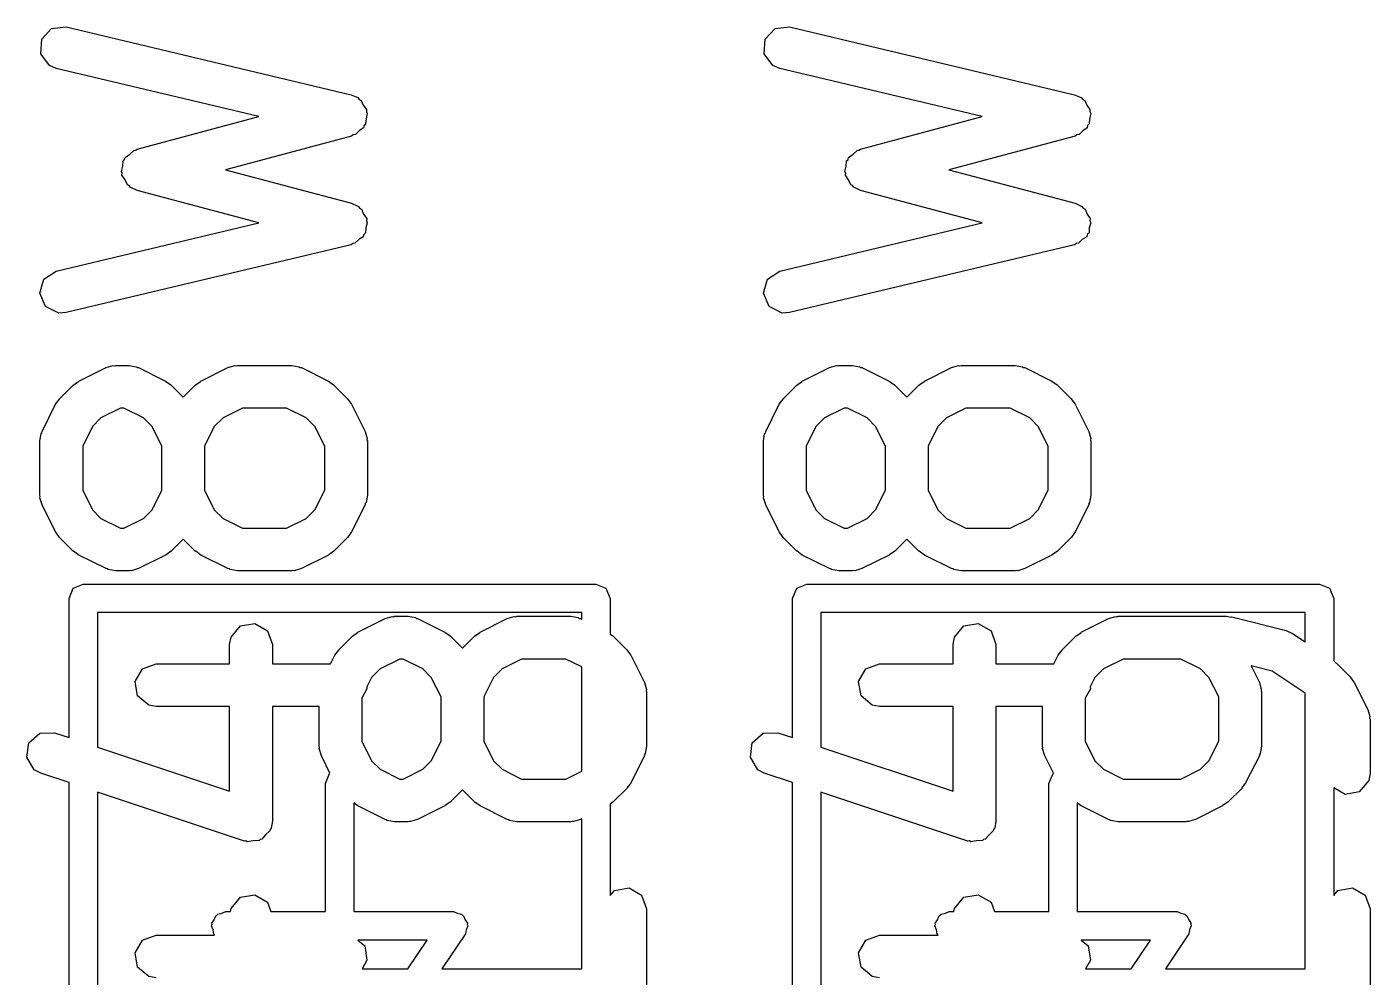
# Model space of a CAD drawing. Extents: x 43 to 269, y -130 to -26.
# Drawn here: x 158.668 to 163.384, y -85.908 to -82.572 of the extents above; entities that cross this region are included whole.
import ezdxf

# ---------------------------------------------------------------- set-up
doc = ezdxf.new("R2010")
doc.units = 0
doc.layers.add('BLACK', color=7, linetype='CONTINUOUS')

msp = doc.modelspace()

# ---------------------------------------------------------------- linework, layer by layer
at = {"layer": 'BLACK', "linetype": 'CONTINUOUS'}
for p, q in [((158.755, -82.5776), (158.806, -82.5717)), ((158.806, -82.5717), (159.806, -82.8098)), ((161.295, -82.5776), (161.346, -82.5717)), ((161.346, -82.5717), (162.346, -82.8098)), ((158.717, -82.6661), (158.72, -82.6149)), ((158.72, -82.6149), (158.755, -82.5776)), ((161.257, -82.6661), (161.26, -82.6149)), ((161.26, -82.6149), (161.295, -82.5776)), ((158.747, -82.7073), (158.717, -82.6661)), ((161.287, -82.7073), (161.257, -82.6661)), ((158.771, -82.7176), (158.747, -82.7073)), ((159.482, -82.8869), (158.771, -82.7176)), ((161.311, -82.7176), (161.287, -82.7073)), ((162.022, -82.8869), (161.311, -82.7176)), ((159.806, -82.8098), (159.83, -82.8201)), ((162.346, -82.8098), (162.37, -82.8201)), ((159.83, -82.8201), (159.835, -82.8265)), ((159.835, -82.8265), (159.842, -82.8298)), ((159.842, -82.8298), (159.849, -82.8465)), ((159.849, -82.8465), (159.86, -82.8613)), ((162.37, -82.8201), (162.375, -82.8265)), ((162.375, -82.8265), (162.382, -82.8298)), ((162.382, -82.8298), (162.389, -82.8465)), ((162.389, -82.8465), (162.4, -82.8613)), ((159.055, -83.0008), (159.482, -82.8869)), ((159.859, -82.8941), (159.857, -82.9125)), ((159.863, -82.8763), (159.859, -82.8941)), ((159.86, -82.8613), (159.86, -82.8692)), ((159.86, -82.8692), (159.863, -82.8763)), ((161.595, -83.0008), (162.022, -82.8869)), ((162.399, -82.8941), (162.397, -82.9125)), ((162.403, -82.8763), (162.399, -82.8941)), ((162.4, -82.8613), (162.4, -82.8692)), ((162.4, -82.8692), (162.403, -82.8763)), ((159.814, -82.9507), (159.808, -82.9552)), ((159.822, -82.9498), (159.814, -82.9507)), ((159.835, -82.9364), (159.822, -82.9498)), ((159.85, -82.9259), (159.835, -82.9364)), ((159.852, -82.9183), (159.85, -82.9259)), ((159.857, -82.9125), (159.852, -82.9183)), ((162.354, -82.9507), (162.348, -82.9552)), ((162.362, -82.9498), (162.354, -82.9507)), ((162.375, -82.9364), (162.362, -82.9498)), ((162.39, -82.9259), (162.375, -82.9364)), ((162.392, -82.9183), (162.39, -82.9259)), ((162.397, -82.9125), (162.392, -82.9183)), ((159.049, -83.0047), (159.055, -83.0008)), ((159.808, -82.9552), (159.365, -83.0732)), ((161.589, -83.0047), (161.595, -83.0008)), ((162.348, -82.9552), (161.905, -83.0732)), ((159.005, -83.0609), (159.006, -83.0416)), ((159.006, -83.0416), (159.011, -83.0368)), ((159.011, -83.0368), (159.013, -83.0301)), ((159.013, -83.0301), (159.029, -83.019)), ((159.029, -83.019), (159.043, -83.0053)), ((159.043, -83.0053), (159.049, -83.0047)), ((161.545, -83.0609), (161.546, -83.0416)), ((161.546, -83.0416), (161.551, -83.0368)), ((161.551, -83.0368), (161.553, -83.0301)), ((161.553, -83.0301), (161.569, -83.019)), ((161.569, -83.019), (161.583, -83.0053)), ((161.583, -83.0053), (161.589, -83.0047)), ((159, -83.0797), (159.005, -83.0609)), ((159.003, -83.0859), (159, -83.0797)), ((159.002, -83.0927), (159.003, -83.0859)), ((159.013, -83.1086), (159.002, -83.0927)), ((159.365, -83.0732), (159.808, -83.1912)), ((161.54, -83.0797), (161.545, -83.0609)), ((161.543, -83.0859), (161.54, -83.0797)), ((161.542, -83.0927), (161.543, -83.0859)), ((161.553, -83.1086), (161.542, -83.0927)), ((161.905, -83.0732), (162.348, -83.1912)), ((159.021, -83.1262), (159.013, -83.1086)), ((159.027, -83.1291), (159.021, -83.1262)), ((159.031, -83.1347), (159.027, -83.1291)), ((159.055, -83.1457), (159.031, -83.1347)), ((161.561, -83.1262), (161.553, -83.1086)), ((161.567, -83.1291), (161.561, -83.1262)), ((161.571, -83.1347), (161.567, -83.1291)), ((161.595, -83.1457), (161.571, -83.1347)), ((159.482, -83.2596), (159.055, -83.1457)), ((162.022, -83.2596), (161.595, -83.1457)), ((159.808, -83.1912), (159.832, -83.2022)), ((159.832, -83.2022), (159.836, -83.2087)), ((159.836, -83.2087), (159.843, -83.2122)), ((159.843, -83.2122), (159.85, -83.2291)), ((159.85, -83.2291), (159.861, -83.2442)), ((162.348, -83.1912), (162.372, -83.2022)), ((162.372, -83.2022), (162.376, -83.2087)), ((162.376, -83.2087), (162.383, -83.2122)), ((162.383, -83.2122), (162.39, -83.2291)), ((162.39, -83.2291), (162.401, -83.2442)), ((158.771, -83.4288), (159.482, -83.2596)), ((159.858, -83.2769), (159.857, -83.2953)), ((159.863, -83.2593), (159.858, -83.2769)), ((159.861, -83.2442), (159.86, -83.2521)), ((159.86, -83.2521), (159.863, -83.2593)), ((161.311, -83.4288), (162.022, -83.2596)), ((162.398, -83.2769), (162.397, -83.2953)), ((162.403, -83.2593), (162.398, -83.2769)), ((162.401, -83.2442), (162.4, -83.2521)), ((162.4, -83.2521), (162.403, -83.2593)), ((159.82, -83.3316), (159.813, -83.3323)), ((159.833, -83.3186), (159.82, -83.3316)), ((159.849, -83.3084), (159.833, -83.3186)), ((159.851, -83.3009), (159.849, -83.3084)), ((159.857, -83.2953), (159.851, -83.3009)), ((162.36, -83.3316), (162.353, -83.3323)), ((162.373, -83.3186), (162.36, -83.3316)), ((162.389, -83.3084), (162.373, -83.3186)), ((162.391, -83.3009), (162.389, -83.3084)), ((162.397, -83.2953), (162.391, -83.3009)), ((159.806, -83.3367), (158.806, -83.5748)), ((159.813, -83.3323), (159.806, -83.3367)), ((162.346, -83.3367), (161.346, -83.5748)), ((162.353, -83.3323), (162.346, -83.3367)), ((158.714, -83.5062), (158.728, -83.4571)), ((158.728, -83.4571), (158.771, -83.4288)), ((161.254, -83.5062), (161.268, -83.4571)), ((161.268, -83.4571), (161.311, -83.4288)), ((158.734, -83.5533), (158.714, -83.5062)), ((161.274, -83.5533), (161.254, -83.5062)), ((158.78, -83.5763), (158.734, -83.5533)), ((161.32, -83.5763), (161.274, -83.5533)), ((158.806, -83.5748), (158.78, -83.5763)), ((161.346, -83.5748), (161.32, -83.5763)), ((158.85, -83.8157), (158.946, -83.7681)), ((158.946, -83.7681), (158.971, -83.7606)), ((158.971, -83.7606), (158.975, -83.7617)), ((158.975, -83.7617), (158.979, -83.7601)), ((158.979, -83.7601), (159.027, -83.7601)), ((159.027, -83.7601), (159.052, -83.7647)), ((159.052, -83.7647), (159.056, -83.7675)), ((159.056, -83.7675), (159.06, -83.7681)), ((159.06, -83.7681), (159.155, -83.8157)), ((159.279, -83.8157), (159.374, -83.7681)), ((159.374, -83.7681), (159.399, -83.7606)), ((159.399, -83.7606), (159.403, -83.7617)), ((159.403, -83.7617), (159.408, -83.7601)), ((159.408, -83.7601), (159.598, -83.7601)), ((159.598, -83.7601), (159.624, -83.7647)), ((159.624, -83.7647), (159.627, -83.7675)), ((159.627, -83.7675), (159.632, -83.7681)), ((159.632, -83.7681), (159.727, -83.8157)), ((161.39, -83.8157), (161.486, -83.7681)), ((161.486, -83.7681), (161.511, -83.7606)), ((161.511, -83.7606), (161.515, -83.7617)), ((161.515, -83.7617), (161.519, -83.7601)), ((161.519, -83.7601), (161.567, -83.7601)), ((161.567, -83.7601), (161.592, -83.7647)), ((161.592, -83.7647), (161.596, -83.7675)), ((161.596, -83.7675), (161.6, -83.7681)), ((161.6, -83.7681), (161.695, -83.8157)), ((161.819, -83.8157), (161.914, -83.7681)), ((161.914, -83.7681), (161.939, -83.7606)), ((161.939, -83.7606), (161.943, -83.7617)), ((161.943, -83.7617), (161.948, -83.7601)), ((161.948, -83.7601), (162.138, -83.7601)), ((162.138, -83.7601), (162.164, -83.7647)), ((162.164, -83.7647), (162.167, -83.7675)), ((162.167, -83.7675), (162.172, -83.7681)), ((162.172, -83.7681), (162.267, -83.8157)), ((158.783, -83.8773), (158.831, -83.8297)), ((158.831, -83.8297), (158.849, -83.8169)), ((158.849, -83.8169), (158.85, -83.8157)), ((159.155, -83.8157), (159.174, -83.829)), ((159.174, -83.829), (159.175, -83.8297)), ((159.175, -83.8297), (159.217, -83.8719)), ((159.217, -83.8719), (159.259, -83.8297)), ((159.259, -83.8297), (159.278, -83.8169)), ((159.278, -83.8169), (159.279, -83.8157)), ((159.727, -83.8157), (159.745, -83.829)), ((159.745, -83.829), (159.746, -83.8297)), ((159.746, -83.8297), (159.794, -83.8773)), ((161.323, -83.8773), (161.371, -83.8297)), ((161.371, -83.8297), (161.389, -83.8169)), ((161.389, -83.8169), (161.39, -83.8157)), ((161.695, -83.8157), (161.714, -83.829)), ((161.714, -83.829), (161.715, -83.8297)), ((161.715, -83.8297), (161.757, -83.8719)), ((161.757, -83.8719), (161.799, -83.8297)), ((161.799, -83.8297), (161.818, -83.8169)), ((161.818, -83.8169), (161.819, -83.8157)), ((162.267, -83.8157), (162.285, -83.829)), ((162.285, -83.829), (162.286, -83.8297)), ((162.286, -83.8297), (162.334, -83.8773)), ((158.722, -83.9921), (158.769, -83.8968)), ((158.769, -83.8968), (158.783, -83.8788)), ((158.783, -83.8788), (158.783, -83.8773)), ((159.794, -83.8773), (159.807, -83.8957)), ((159.807, -83.8957), (159.808, -83.8968)), ((159.808, -83.8968), (159.856, -83.9921)), ((161.262, -83.9921), (161.309, -83.8968)), ((161.309, -83.8968), (161.323, -83.8788)), ((161.323, -83.8788), (161.323, -83.8773)), ((162.334, -83.8773), (162.347, -83.8957)), ((162.347, -83.8957), (162.348, -83.8968)), ((162.348, -83.8968), (162.396, -83.9921)), ((158.928, -83.9444), (158.898, -83.9748)), ((158.997, -83.9101), (158.928, -83.9444)), ((159.009, -83.9101), (158.997, -83.9101)), ((159.078, -83.9444), (159.009, -83.9101)), ((159.108, -83.9748), (159.078, -83.9444)), ((159.357, -83.9444), (159.326, -83.9748)), ((159.425, -83.9101), (159.357, -83.9444)), ((159.58, -83.9101), (159.425, -83.9101)), ((159.649, -83.9444), (159.58, -83.9101)), ((159.679, -83.9748), (159.649, -83.9444)), ((161.468, -83.9444), (161.438, -83.9748)), ((161.537, -83.9101), (161.468, -83.9444)), ((161.549, -83.9101), (161.537, -83.9101)), ((161.618, -83.9444), (161.549, -83.9101)), ((161.648, -83.9748), (161.618, -83.9444)), ((161.897, -83.9444), (161.866, -83.9748)), ((161.965, -83.9101), (161.897, -83.9444)), ((162.12, -83.9101), (161.965, -83.9101)), ((162.189, -83.9444), (162.12, -83.9101)), ((162.219, -83.9748), (162.189, -83.9444)), ((158.898, -83.9748), (158.864, -84.0433)), ((159.142, -84.0433), (159.108, -83.9748)), ((159.326, -83.9748), (159.292, -84.0433)), ((159.714, -84.0433), (159.679, -83.9748)), ((161.438, -83.9748), (161.404, -84.0433)), ((161.682, -84.0433), (161.648, -83.9748)), ((161.866, -83.9748), (161.832, -84.0433)), ((162.254, -84.0433), (162.219, -83.9748)), ((158.714, -84.0256), (158.718, -84)), ((158.714, -84.2161), (158.714, -84.0256)), ((158.718, -84), (158.721, -83.9965)), ((158.721, -83.9965), (158.722, -83.9921)), ((159.856, -83.9921), (159.863, -84.017)), ((159.863, -84.017), (159.862, -84.0214)), ((159.862, -84.0214), (159.864, -84.0256)), ((159.864, -84.0256), (159.864, -84.2161)), ((161.254, -84.0256), (161.258, -84)), ((161.254, -84.2161), (161.254, -84.0256)), ((161.258, -84), (161.261, -83.9965)), ((161.261, -83.9965), (161.262, -83.9921)), ((162.396, -83.9921), (162.403, -84.017)), ((162.403, -84.017), (162.402, -84.0214)), ((162.402, -84.0214), (162.404, -84.0256)), ((162.404, -84.0256), (162.404, -84.2161)), ((158.864, -84.0433), (158.864, -84.1984)), ((159.142, -84.1984), (159.142, -84.0433)), ((159.292, -84.0433), (159.292, -84.1984)), ((159.714, -84.1984), (159.714, -84.0433)), ((161.404, -84.0433), (161.404, -84.1984)), ((161.682, -84.1984), (161.682, -84.0433)), ((161.832, -84.0433), (161.832, -84.1984)), ((162.254, -84.1984), (162.254, -84.0433)), ((158.715, -84.2203), (158.714, -84.2161)), ((158.714, -84.2247), (158.715, -84.2203)), ((158.722, -84.2496), (158.714, -84.2247)), ((158.864, -84.1984), (158.898, -84.2669)), ((159.108, -84.2669), (159.142, -84.1984)), ((159.292, -84.1984), (159.326, -84.2669)), ((159.679, -84.2669), (159.714, -84.1984)), ((159.864, -84.2161), (159.859, -84.2417)), ((161.255, -84.2203), (161.254, -84.2161)), ((161.254, -84.2247), (161.255, -84.2203)), ((161.262, -84.2496), (161.254, -84.2247)), ((161.404, -84.1984), (161.438, -84.2669)), ((161.648, -84.2669), (161.682, -84.1984)), ((161.832, -84.1984), (161.866, -84.2669)), ((162.219, -84.2669), (162.254, -84.1984)), ((162.404, -84.2161), (162.399, -84.2417)), ((158.769, -84.3449), (158.722, -84.2496)), ((158.898, -84.2669), (158.928, -84.2973)), ((159.078, -84.2973), (159.108, -84.2669)), ((159.326, -84.2669), (159.357, -84.2973)), ((159.649, -84.2973), (159.679, -84.2669)), ((159.856, -84.2496), (159.808, -84.3449)), ((159.859, -84.2417), (159.856, -84.2452)), ((159.856, -84.2452), (159.856, -84.2496)), ((161.309, -84.3449), (161.262, -84.2496)), ((161.438, -84.2669), (161.468, -84.2973)), ((161.618, -84.2973), (161.648, -84.2669)), ((161.866, -84.2669), (161.897, -84.2973)), ((162.189, -84.2973), (162.219, -84.2669)), ((162.396, -84.2496), (162.348, -84.3449)), ((162.399, -84.2417), (162.396, -84.2452)), ((162.396, -84.2452), (162.396, -84.2496)), ((158.928, -84.2973), (158.997, -84.3316)), ((159.009, -84.3316), (159.078, -84.2973)), ((159.357, -84.2973), (159.425, -84.3316)), ((159.58, -84.3316), (159.649, -84.2973)), ((161.468, -84.2973), (161.537, -84.3316)), ((161.549, -84.3316), (161.618, -84.2973)), ((161.897, -84.2973), (161.965, -84.3316)), ((162.12, -84.3316), (162.189, -84.2973)), ((158.77, -84.346), (158.769, -84.3449)), ((158.783, -84.3644), (158.77, -84.346)), ((158.831, -84.412), (158.783, -84.3644)), ((158.997, -84.3316), (159.009, -84.3316)), ((159.425, -84.3316), (159.58, -84.3316)), ((159.794, -84.3644), (159.746, -84.412)), ((159.795, -84.3629), (159.794, -84.3644)), ((159.808, -84.3449), (159.795, -84.3629)), ((161.31, -84.346), (161.309, -84.3449)), ((161.323, -84.3644), (161.31, -84.346)), ((161.371, -84.412), (161.323, -84.3644)), ((161.537, -84.3316), (161.549, -84.3316)), ((161.965, -84.3316), (162.12, -84.3316)), ((162.334, -84.3644), (162.286, -84.412)), ((162.335, -84.3629), (162.334, -84.3644)), ((162.348, -84.3449), (162.335, -84.3629)), ((158.832, -84.4127), (158.831, -84.412)), ((158.85, -84.426), (158.832, -84.4127)), ((159.175, -84.412), (159.157, -84.4248)), ((159.217, -84.3698), (159.175, -84.412)), ((159.259, -84.412), (159.217, -84.3698)), ((159.261, -84.4127), (159.259, -84.412)), ((159.279, -84.426), (159.261, -84.4127)), ((159.746, -84.412), (159.728, -84.4248)), ((161.372, -84.4127), (161.371, -84.412)), ((161.39, -84.426), (161.372, -84.4127)), ((161.715, -84.412), (161.697, -84.4248)), ((161.757, -84.3698), (161.715, -84.412)), ((161.799, -84.412), (161.757, -84.3698)), ((161.801, -84.4127), (161.799, -84.412)), ((161.819, -84.426), (161.801, -84.4127)), ((162.286, -84.412), (162.268, -84.4248)), ((158.946, -84.4737), (158.85, -84.426)), ((159.155, -84.426), (159.06, -84.4737)), ((159.157, -84.4248), (159.155, -84.426)), ((159.374, -84.4737), (159.279, -84.426)), ((159.727, -84.426), (159.632, -84.4737)), ((159.728, -84.4248), (159.727, -84.426)), ((161.486, -84.4737), (161.39, -84.426)), ((161.695, -84.426), (161.6, -84.4737)), ((161.697, -84.4248), (161.695, -84.426)), ((161.914, -84.4737), (161.819, -84.426)), ((162.267, -84.426), (162.172, -84.4737)), ((162.268, -84.4248), (162.267, -84.426)), ((158.95, -84.4742), (158.946, -84.4737)), ((158.953, -84.477), (158.95, -84.4742)), ((158.979, -84.4816), (158.953, -84.477)), ((159.027, -84.4816), (158.979, -84.4816)), ((159.031, -84.48), (159.027, -84.4816)), ((159.035, -84.4811), (159.031, -84.48)), ((159.06, -84.4737), (159.035, -84.4811)), ((159.379, -84.4742), (159.374, -84.4737)), ((159.382, -84.477), (159.379, -84.4742)), ((159.408, -84.4816), (159.382, -84.477)), ((159.598, -84.4816), (159.408, -84.4816)), ((159.602, -84.48), (159.598, -84.4816)), ((159.607, -84.4811), (159.602, -84.48)), ((159.632, -84.4737), (159.607, -84.4811)), ((161.49, -84.4742), (161.486, -84.4737)), ((161.493, -84.477), (161.49, -84.4742)), ((161.519, -84.4816), (161.493, -84.477)), ((161.567, -84.4816), (161.519, -84.4816)), ((161.571, -84.48), (161.567, -84.4816)), ((161.575, -84.4811), (161.571, -84.48)), ((161.6, -84.4737), (161.575, -84.4811)), ((161.919, -84.4742), (161.914, -84.4737)), ((161.922, -84.477), (161.919, -84.4742)), ((161.948, -84.4816), (161.922, -84.477)), ((162.138, -84.4816), (161.948, -84.4816)), ((162.142, -84.48), (162.138, -84.4816)), ((162.147, -84.4811), (162.142, -84.48)), ((162.172, -84.4737), (162.147, -84.4811)), ((158.816, -84.578), (158.831, -84.5426)), ((158.831, -84.5426), (158.866, -84.528)), ((158.866, -84.528), (160.666, -84.528)), ((160.666, -84.528), (160.701, -84.5426)), ((160.701, -84.5426), (160.716, -84.578)), ((161.356, -84.578), (161.371, -84.5426)), ((161.371, -84.5426), (161.406, -84.528)), ((161.406, -84.528), (163.206, -84.528)), ((163.206, -84.528), (163.241, -84.5426)), ((163.241, -84.5426), (163.256, -84.578)), ((158.816, -85.0668), (158.816, -84.578)), ((160.716, -84.578), (160.716, -84.7034)), ((161.356, -85.0668), (161.356, -84.578)), ((163.256, -84.578), (163.256, -84.7975)), ((158.916, -84.628), (158.916, -85.1001)), ((160.616, -84.628), (158.916, -84.628)), ((159.83, -84.6966), (159.926, -84.649)), ((159.926, -84.649), (159.951, -84.6416)), ((159.951, -84.6416), (159.955, -84.6426)), ((159.955, -84.6426), (159.959, -84.6411)), ((159.959, -84.6411), (160.007, -84.6411)), ((160.007, -84.6411), (160.032, -84.6456)), ((160.032, -84.6456), (160.036, -84.6485)), ((160.036, -84.6485), (160.04, -84.649)), ((160.04, -84.649), (160.135, -84.6966)), ((160.259, -84.6966), (160.354, -84.649)), ((160.354, -84.649), (160.379, -84.6416)), ((160.379, -84.6416), (160.383, -84.6426)), ((160.383, -84.6426), (160.388, -84.6411)), ((160.388, -84.6411), (160.578, -84.6411)), ((160.578, -84.6411), (160.604, -84.6456)), ((160.604, -84.6456), (160.607, -84.6485)), ((160.607, -84.6485), (160.612, -84.649)), ((160.612, -84.649), (160.616, -84.6512)), ((160.616, -84.6512), (160.616, -84.628)), ((161.456, -84.628), (161.456, -85.1001)), ((163.156, -84.628), (161.456, -84.628)), ((162.37, -84.6966), (162.466, -84.649)), ((162.466, -84.649), (162.491, -84.6416)), ((162.491, -84.6416), (162.495, -84.6426)), ((162.495, -84.6426), (162.499, -84.6411)), ((162.499, -84.6411), (162.88, -84.6411)), ((162.88, -84.6411), (162.895, -84.6437)), ((162.895, -84.6437), (162.898, -84.6433)), ((162.898, -84.6433), (163.089, -84.691)), ((163.156, -84.7306), (163.156, -84.628)), ((159.385, -84.7143), (159.418, -84.675)), ((159.418, -84.675), (159.468, -84.666)), ((159.468, -84.666), (159.513, -84.6917)), ((159.513, -84.6917), (159.53, -84.7399)), ((159.811, -84.7107), (159.829, -84.6978)), ((159.829, -84.6978), (159.83, -84.6966)), ((160.135, -84.6966), (160.154, -84.71)), ((160.239, -84.7107), (160.258, -84.6978)), ((160.258, -84.6978), (160.259, -84.6966)), ((161.925, -84.7143), (161.958, -84.675)), ((161.958, -84.675), (162.008, -84.666)), ((162.008, -84.666), (162.053, -84.6917)), ((162.053, -84.6917), (162.07, -84.7399)), ((162.351, -84.7107), (162.369, -84.6978)), ((162.369, -84.6978), (162.37, -84.6966)), ((163.089, -84.691), (163.112, -84.7012)), ((159.38, -84.7399), (159.385, -84.7143)), ((159.38, -84.8078), (159.38, -84.7399)), ((159.53, -84.7399), (159.53, -84.8078)), ((159.763, -84.7583), (159.811, -84.7107)), ((160.154, -84.71), (160.155, -84.7107)), ((160.155, -84.7107), (160.197, -84.7529)), ((160.197, -84.7529), (160.239, -84.7107)), ((160.716, -84.7034), (160.725, -84.71)), ((160.725, -84.71), (160.726, -84.7107)), ((160.726, -84.7107), (160.774, -84.7583)), ((161.92, -84.7399), (161.925, -84.7143)), ((161.92, -84.8078), (161.92, -84.7399)), ((162.07, -84.7399), (162.07, -84.8078)), ((162.303, -84.7583), (162.351, -84.7107)), ((163.112, -84.7012), (163.112, -84.7013)), ((163.112, -84.7013), (163.156, -84.7306)), ((159.734, -84.8078), (159.749, -84.7778)), ((159.749, -84.7778), (159.763, -84.7598)), ((159.763, -84.7598), (159.763, -84.7583)), ((159.977, -84.7911), (159.908, -84.8254)), ((159.989, -84.7911), (159.977, -84.7911)), ((160.058, -84.8254), (159.989, -84.7911)), ((160.405, -84.7911), (160.337, -84.8254)), ((160.56, -84.7911), (160.405, -84.7911)), ((160.616, -84.8189), (160.56, -84.7911)), ((160.774, -84.7583), (160.787, -84.7767)), ((160.787, -84.7767), (160.788, -84.7778)), ((160.788, -84.7778), (160.836, -84.873)), ((162.274, -84.8078), (162.289, -84.7778)), ((162.289, -84.7778), (162.303, -84.7598)), ((162.303, -84.7598), (162.303, -84.7583)), ((162.517, -84.7911), (162.448, -84.8254)), ((162.719, -84.7911), (162.517, -84.7911)), ((162.788, -84.8254), (162.719, -84.7911)), ((159.048, -84.8697), (159.074, -84.8253)), ((159.074, -84.8253), (159.122, -84.8078)), ((159.122, -84.8078), (159.38, -84.8078)), ((159.53, -84.8078), (159.734, -84.8078)), ((159.908, -84.8254), (159.878, -84.8558)), ((160.088, -84.8558), (160.058, -84.8254)), ((160.337, -84.8254), (160.306, -84.8558)), ((160.616, -85.1847), (160.616, -84.8189)), ((161.588, -84.8697), (161.614, -84.8253)), ((161.614, -84.8253), (161.662, -84.8078)), ((161.662, -84.8078), (161.92, -84.8078)), ((162.07, -84.8078), (162.274, -84.8078)), ((162.448, -84.8254), (162.418, -84.8558)), ((162.818, -84.8558), (162.788, -84.8254)), ((163.04, -84.8333), (162.966, -84.8148)), ((162.966, -84.8148), (162.995, -84.873)), ((163.156, -84.9108), (163.04, -84.8333)), ((163.256, -84.7975), (163.263, -84.8044)), ((163.263, -84.8044), (163.266, -84.8059)), ((163.266, -84.8059), (163.314, -84.8535)), ((159.057, -84.9203), (159.048, -84.8697)), ((159.878, -84.8558), (159.861, -84.889)), ((160.122, -84.9243), (160.088, -84.8558)), ((160.306, -84.8558), (160.272, -84.9243)), ((160.836, -84.873), (160.843, -84.898)), ((161.597, -84.9203), (161.588, -84.8697)), ((162.418, -84.8558), (162.401, -84.889)), ((162.853, -84.9243), (162.818, -84.8558)), ((162.995, -84.873), (163.002, -84.898)), ((163.314, -84.8535), (163.327, -84.8719)), ((163.327, -84.8719), (163.328, -84.873)), ((163.328, -84.873), (163.376, -84.9683)), ((159.096, -84.9532), (159.057, -84.9203)), ((159.862, -84.8958), (159.844, -84.9285)), ((159.844, -84.9285), (159.844, -85.0793)), ((159.861, -84.889), (159.862, -84.8958)), ((160.122, -85.0793), (160.122, -84.9243)), ((160.272, -84.9243), (160.272, -85.0793)), ((160.843, -84.898), (160.842, -84.9024)), ((160.842, -84.9024), (160.844, -84.9066)), ((160.844, -84.9066), (160.844, -85.097)), ((161.636, -84.9532), (161.597, -84.9203)), ((162.402, -84.8958), (162.384, -84.9285)), ((162.384, -84.9285), (162.384, -85.0793)), ((162.401, -84.889), (162.402, -84.8958)), ((162.853, -85.0793), (162.853, -84.9243)), ((163.002, -84.898), (163.001, -84.9024)), ((163.001, -84.9024), (163.003, -84.9066)), ((163.003, -84.9066), (163.003, -85.097)), ((163.156, -85.8792), (163.156, -84.9108)), ((159.122, -84.9578), (159.096, -84.9532)), ((159.38, -84.9578), (159.122, -84.9578)), ((159.38, -85.2549), (159.38, -84.9578)), ((159.53, -84.9578), (159.53, -85.359)), ((159.694, -84.9578), (159.53, -84.9578)), ((159.694, -85.097), (159.694, -84.9578)), ((161.662, -84.9578), (161.636, -84.9532)), ((161.92, -84.9578), (161.662, -84.9578)), ((161.92, -85.2549), (161.92, -84.9578)), ((162.07, -84.9578), (162.07, -85.359)), ((162.234, -84.9578), (162.07, -84.9578)), ((162.234, -85.097), (162.234, -84.9578)), ((163.376, -84.9683), (163.383, -84.9932)), ((163.383, -84.9932), (163.382, -84.9976)), ((163.382, -84.9976), (163.384, -85.0018)), ((163.384, -85.0018), (163.384, -85.1923)), ((158.675, -85.0851), (158.713, -85.0511)), ((158.713, -85.0511), (158.765, -85.0497)), ((158.765, -85.0497), (158.816, -85.0668)), ((161.215, -85.0851), (161.253, -85.0511)), ((161.253, -85.0511), (161.305, -85.0497)), ((161.305, -85.0497), (161.356, -85.0668)), ((158.668, -85.1359), (158.675, -85.0851)), ((158.916, -85.1001), (159.38, -85.2549)), ((159.695, -85.1013), (159.694, -85.097)), ((159.694, -85.1056), (159.695, -85.1013)), ((159.702, -85.1306), (159.694, -85.1056)), ((159.844, -85.0793), (159.878, -85.1479)), ((160.088, -85.1479), (160.122, -85.0793)), ((160.272, -85.0793), (160.306, -85.1479)), ((160.839, -85.1227), (160.836, -85.1261)), ((160.844, -85.097), (160.839, -85.1227)), ((161.208, -85.1359), (161.215, -85.0851)), ((161.456, -85.1001), (161.92, -85.2549)), ((162.235, -85.1013), (162.234, -85.097)), ((162.234, -85.1056), (162.235, -85.1013)), ((162.242, -85.1306), (162.234, -85.1056)), ((162.384, -85.0793), (162.418, -85.1479)), ((162.818, -85.1479), (162.853, -85.0793)), ((162.998, -85.1227), (162.995, -85.1261)), ((163.003, -85.097), (162.998, -85.1227)), ((158.694, -85.1796), (158.668, -85.1359)), ((159.732, -85.192), (159.702, -85.1306)), ((159.878, -85.1479), (159.908, -85.1783)), ((160.058, -85.1783), (160.088, -85.1479)), ((160.306, -85.1479), (160.337, -85.1783)), ((160.836, -85.1306), (160.788, -85.2258)), ((160.836, -85.1261), (160.836, -85.1306)), ((161.234, -85.1796), (161.208, -85.1359)), ((162.272, -85.192), (162.242, -85.1306)), ((162.418, -85.1479), (162.448, -85.1783)), ((162.788, -85.1783), (162.818, -85.1479)), ((162.995, -85.1306), (162.947, -85.2258)), ((162.995, -85.1261), (162.995, -85.1306)), ((158.717, -85.192), (158.694, -85.1796)), ((158.816, -85.2249), (158.717, -85.192)), ((159.716, -85.228), (159.731, -85.1926)), ((159.731, -85.1926), (159.732, -85.192)), ((159.908, -85.1783), (159.977, -85.2125)), ((159.977, -85.2125), (159.989, -85.2125)), ((159.989, -85.2125), (160.058, -85.1783)), ((160.337, -85.1783), (160.405, -85.2125)), ((160.405, -85.2125), (160.56, -85.2125)), ((160.56, -85.2125), (160.616, -85.1847)), ((161.257, -85.192), (161.234, -85.1796)), ((161.356, -85.2249), (161.257, -85.192)), ((162.256, -85.228), (162.271, -85.1926)), ((162.271, -85.1926), (162.272, -85.192)), ((162.448, -85.1783), (162.517, -85.2125)), ((162.517, -85.2125), (162.719, -85.2125)), ((162.719, -85.2125), (162.788, -85.1783)), ((163.379, -85.2179), (163.346, -85.2572)), ((163.384, -85.1923), (163.379, -85.2179)), ((158.816, -86.0192), (158.816, -85.2249)), ((159.432, -85.4301), (158.916, -85.2582)), ((158.916, -85.2582), (158.916, -86.0525)), ((159.716, -85.678), (159.716, -85.228)), ((160.197, -85.2507), (160.155, -85.2929)), ((160.239, -85.2929), (160.197, -85.2507)), ((160.774, -85.2453), (160.726, -85.2929)), ((160.775, -85.2438), (160.774, -85.2453)), ((160.788, -85.2258), (160.775, -85.2438)), ((161.356, -86.0192), (161.356, -85.2249)), ((161.972, -85.4301), (161.456, -85.2582)), ((161.456, -85.2582), (161.456, -86.0525)), ((162.256, -85.678), (162.256, -85.228)), ((162.933, -85.2453), (162.885, -85.2929)), ((162.934, -85.2438), (162.933, -85.2453)), ((162.947, -85.2258), (162.934, -85.2438)), ((163.296, -85.2661), (163.256, -85.2433)), ((163.256, -85.2433), (163.256, -85.6215)), ((163.346, -85.2572), (163.296, -85.2661)), ((159.83, -85.307), (159.816, -85.2964)), ((159.816, -85.2964), (159.816, -85.678)), ((159.926, -85.3546), (159.83, -85.307)), ((160.135, -85.307), (160.04, -85.3546)), ((160.137, -85.3058), (160.135, -85.307)), ((160.155, -85.2929), (160.137, -85.3058)), ((160.241, -85.2936), (160.239, -85.2929)), ((160.259, -85.307), (160.241, -85.2936)), ((160.354, -85.3546), (160.259, -85.307)), ((160.726, -85.2929), (160.716, -85.3002)), ((160.716, -85.3002), (160.716, -85.6215)), ((162.37, -85.307), (162.356, -85.2964)), ((162.356, -85.2964), (162.356, -85.678)), ((162.466, -85.3546), (162.37, -85.307)), ((162.866, -85.307), (162.771, -85.3546)), ((162.867, -85.3058), (162.866, -85.307)), ((162.885, -85.2929), (162.867, -85.3058)), ((159.53, -85.359), (159.526, -85.3846)), ((159.93, -85.3551), (159.926, -85.3546)), ((159.933, -85.358), (159.93, -85.3551)), ((159.959, -85.3625), (159.933, -85.358)), ((160.04, -85.3546), (160.015, -85.362)), ((160.359, -85.3551), (160.354, -85.3546)), ((160.362, -85.358), (160.359, -85.3551)), ((160.388, -85.3625), (160.362, -85.358)), ((160.612, -85.3546), (160.587, -85.362)), ((160.616, -85.3524), (160.612, -85.3546)), ((160.616, -85.8792), (160.616, -85.3524)), ((162.07, -85.359), (162.066, -85.3846)), ((162.47, -85.3551), (162.466, -85.3546)), ((162.473, -85.358), (162.47, -85.3551)), ((162.499, -85.3625), (162.473, -85.358)), ((162.771, -85.3546), (162.746, -85.362)), ((159.521, -85.3947), (159.506, -85.4082)), ((159.522, -85.389), (159.521, -85.3947)), ((159.526, -85.3846), (159.522, -85.389)), ((160.007, -85.3625), (159.959, -85.3625)), ((160.011, -85.361), (160.007, -85.3625)), ((160.015, -85.362), (160.011, -85.361)), ((160.578, -85.3625), (160.388, -85.3625)), ((160.582, -85.361), (160.578, -85.3625)), ((160.587, -85.362), (160.582, -85.361)), ((162.061, -85.3947), (162.046, -85.4082)), ((162.062, -85.389), (162.061, -85.3947)), ((162.066, -85.3846), (162.062, -85.389)), ((162.737, -85.3625), (162.499, -85.3625)), ((162.741, -85.361), (162.737, -85.3625)), ((162.746, -85.362), (162.741, -85.361)), ((159.437, -85.4299), (159.432, -85.4301)), ((159.442, -85.4328), (159.437, -85.4299)), ((159.462, -85.4293), (159.442, -85.4328)), ((159.483, -85.4287), (159.462, -85.4293)), ((159.487, -85.4249), (159.483, -85.4287)), ((159.493, -85.4239), (159.487, -85.4249)), ((159.506, -85.4082), (159.493, -85.4239)), ((161.977, -85.4299), (161.972, -85.4301)), ((161.982, -85.4328), (161.977, -85.4299)), ((162.002, -85.4293), (161.982, -85.4328)), ((162.023, -85.4287), (162.002, -85.4293)), ((162.027, -85.4249), (162.023, -85.4287)), ((162.033, -85.4239), (162.027, -85.4249)), ((162.046, -85.4082), (162.033, -85.4239)), ((160.731, -85.6035), (160.782, -85.5946)), ((160.782, -85.5946), (160.826, -85.6203)), ((163.271, -85.6035), (163.322, -85.5946)), ((163.322, -85.5946), (163.366, -85.6203)), ((159.385, -85.6666), (159.418, -85.6273)), ((159.418, -85.6273), (159.468, -85.6184)), ((159.468, -85.6184), (159.513, -85.6441)), ((160.716, -85.6215), (160.731, -85.6035)), ((160.826, -85.6203), (160.844, -85.6685)), ((161.925, -85.6666), (161.958, -85.6273)), ((161.958, -85.6273), (162.008, -85.6184)), ((162.008, -85.6184), (162.053, -85.6441)), ((163.256, -85.6215), (163.271, -85.6035)), ((163.366, -85.6203), (163.384, -85.6685)), ((159.335, -85.6907), (159.338, -85.6864)), ((159.338, -85.6864), (159.353, -85.6836)), ((159.353, -85.6836), (159.366, -85.678)), ((159.366, -85.678), (159.383, -85.678)), ((159.383, -85.678), (159.385, -85.6666)), ((159.513, -85.6441), (159.525, -85.678)), ((159.525, -85.678), (159.716, -85.678)), ((159.816, -85.678), (160.166, -85.678)), ((160.166, -85.678), (160.179, -85.6836)), ((160.179, -85.6836), (160.194, -85.6864)), ((160.194, -85.6864), (160.197, -85.6907)), ((160.844, -85.6685), (160.844, -86.2399)), ((161.875, -85.6907), (161.878, -85.6864)), ((161.878, -85.6864), (161.893, -85.6836)), ((161.893, -85.6836), (161.906, -85.678)), ((161.906, -85.678), (161.923, -85.678)), ((161.923, -85.678), (161.925, -85.6666)), ((162.053, -85.6441), (162.065, -85.678)), ((162.065, -85.678), (162.256, -85.678)), ((162.356, -85.678), (162.706, -85.678)), ((162.706, -85.678), (162.719, -85.6836)), ((162.719, -85.6836), (162.734, -85.6864)), ((162.734, -85.6864), (162.737, -85.6907)), ((163.384, -85.6685), (163.384, -86.2399)), ((159.316, -85.728), (159.318, -85.7232)), ((159.322, -85.7414), (159.316, -85.728)), ((159.317, -85.7182), (159.325, -85.7061)), ((159.318, -85.7232), (159.317, -85.7182)), ((159.325, -85.7061), (159.331, -85.6926)), ((159.331, -85.6926), (159.335, -85.6907)), ((160.197, -85.6907), (160.201, -85.6926)), ((160.201, -85.6926), (160.207, -85.7061)), ((160.207, -85.7061), (160.215, -85.7182)), ((160.216, -85.728), (160.21, -85.7415)), ((160.215, -85.7182), (160.214, -85.7232)), ((160.214, -85.7232), (160.216, -85.728)), ((161.856, -85.728), (161.858, -85.7232)), ((161.862, -85.7414), (161.856, -85.728)), ((161.857, -85.7182), (161.865, -85.7061)), ((161.858, -85.7232), (161.857, -85.7182)), ((161.865, -85.7061), (161.871, -85.6926)), ((161.871, -85.6926), (161.875, -85.6907)), ((162.737, -85.6907), (162.741, -85.6926)), ((162.741, -85.6926), (162.747, -85.7061)), ((162.747, -85.7061), (162.755, -85.7182)), ((162.756, -85.728), (162.75, -85.7415)), ((162.755, -85.7182), (162.754, -85.7232)), ((162.754, -85.7232), (162.756, -85.728)), ((159.048, -85.8221), (159.074, -85.7777)), ((159.074, -85.7777), (159.122, -85.7601)), ((159.122, -85.7601), (159.327, -85.7601)), ((159.324, -85.7557), (159.322, -85.7414)), ((159.327, -85.7601), (159.324, -85.7557)), ((159.83, -85.778), (159.854, -85.7976)), ((160.073, -85.778), (159.83, -85.778)), ((160.005, -85.8792), (160.073, -85.778)), ((160.208, -85.7557), (160.125, -85.8792)), ((160.21, -85.7415), (160.208, -85.7557)), ((161.588, -85.8221), (161.614, -85.7777)), ((161.614, -85.7777), (161.662, -85.7601)), ((161.662, -85.7601), (161.867, -85.7601)), ((161.864, -85.7557), (161.862, -85.7414)), ((161.867, -85.7601), (161.864, -85.7557)), ((162.37, -85.778), (162.394, -85.7976)), ((162.613, -85.778), (162.37, -85.778)), ((162.545, -85.8792), (162.613, -85.778)), ((162.748, -85.7557), (162.665, -85.8792)), ((162.75, -85.7415), (162.748, -85.7557)), ((159.057, -85.8726), (159.048, -85.8221)), ((159.854, -85.7976), (159.862, -85.8482)), ((161.597, -85.8726), (161.588, -85.8221)), ((162.394, -85.7976), (162.402, -85.8482)), ((159.096, -85.9056), (159.057, -85.8726)), ((159.862, -85.8482), (159.845, -85.8792)), ((161.636, -85.9056), (161.597, -85.8726)), ((162.402, -85.8482), (162.385, -85.8792)), ((159.122, -85.9101), (159.096, -85.9056)), ((159.845, -85.8792), (160.005, -85.8792)), ((160.125, -85.8792), (160.616, -85.8792)), ((161.662, -85.9101), (161.636, -85.9056)), ((162.385, -85.8792), (162.545, -85.8792)), ((162.665, -85.8792), (163.156, -85.8792))]:
    msp.add_line(p, q, dxfattribs=at)

doc.saveas('drawing.dxf')
